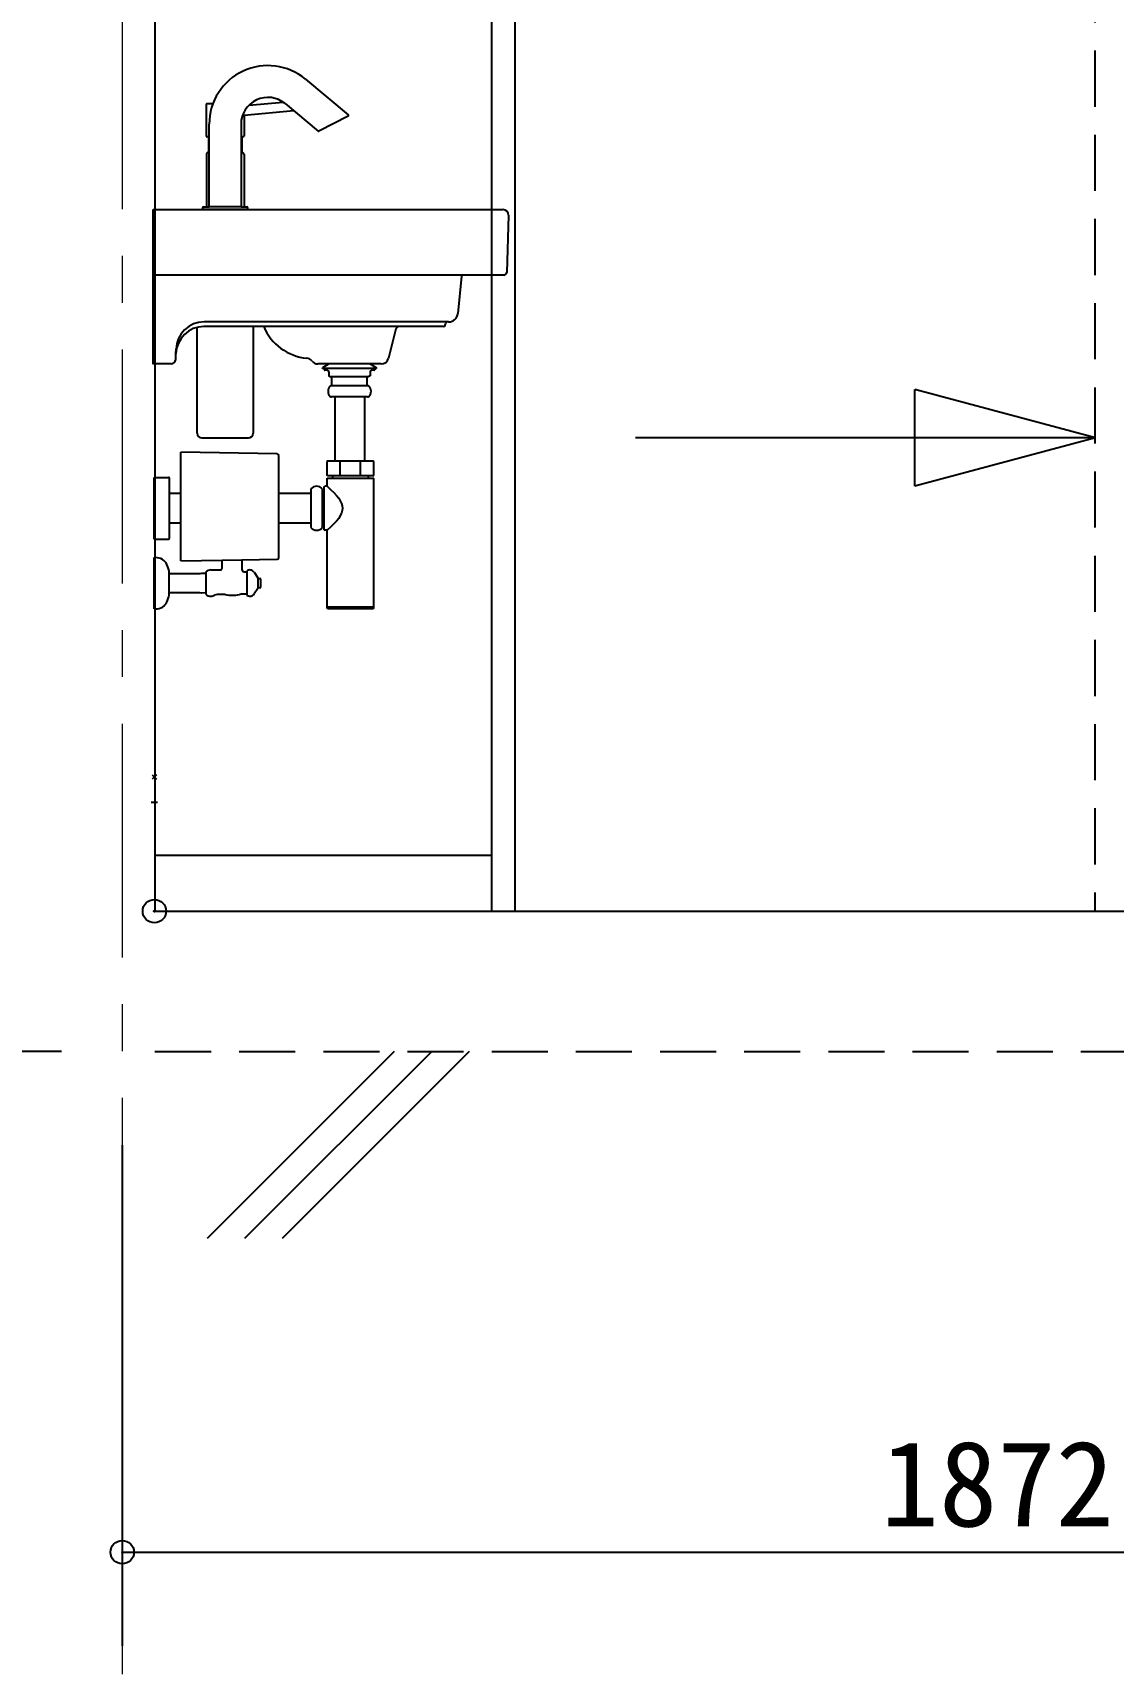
# Model space of a CAD drawing. Units: millimetres at full size, sheet at 1:50. Extents: x -10512 to 18330, y -7438 to 24497.
# Drawn here: x 2215 to 3370, y 2988 to 4743 of the extents above; entities that cross this region are included whole.
import ezdxf
from ezdxf.enums import TextEntityAlignment as Align

# ---------------------------------------------------------------- set-up
doc = ezdxf.new("R2010")
doc.units = ezdxf.units.MM
doc.header["$LTSCALE"] = 50
doc.header["$PDMODE"] = 32
doc.header["$PDSIZE"] = 25
doc.linetypes.add('CHAIN1', pattern=[8, 5, -1, 1, -1])
doc.linetypes.add('DASHED1', pattern=[1.8, 1.2, -0.6])
for name, color, linetype in [('0-0_0', 7, 'Continuous'), ('0-1_1', 7, 'Continuous'), ('0-2_2', 134, 'Continuous')]:
    doc.layers.add(name, color=color, linetype=linetype)
doc.layers.add('0-8_8', color=6, linetype='CHAIN1', lineweight=9)
doc.styles.add('ＭＳ ゴシック', font='')
doc.styles.get('ＭＳ ゴシック').set_extended_font_data('MS Gothic')

msp = doc.modelspace()

# ---------------------------------------------------------------- linework, layer by layer
at = {"layer": '0-0_0'}
for p, q in [((2345.55, 6254), (2345.55, 3804)), ((2705.55, 3804), (2705.55, 5829)), ((2730.55, 3804), (2730.55, 5804)), ((3351, 4310), (3157.82, 4361.76)), ((3157.82, 4258.24), (3157.82, 4361.76)), ((3351, 4310), (2859.35, 4310)), ((3351, 4310), (3157.82, 4258.24)), ((2345.55, 3864), (2705.55, 3864)), ((2345.55, 3804), (4147.55, 3804)), ((2245.55, 3654), (1747.04, 3654)), ((2601.17, 3654), (2401.17, 3454)), ((2641.4, 3654), (2441.4, 3454)), ((2681.63, 3654), (2481.63, 3454)), ((2310.55, 3554), (2310.55, 3018.72)), ((2310.55, 3118.72), (4182.55, 3118.72))]:
    msp.add_line(p, q, dxfattribs=at)
at = {"layer": '0-0_0', "linetype": 'DASHED1'}
for p, q in [((3350.55, 5804), (3350.55, 3804)), ((2345.55, 3654), (4624.42, 3654))]:
    msp.add_line(p, q, dxfattribs=at)
at = {"layer": '0-0_0'}
msp.add_point((2310.55, 3118.72), dxfattribs=at)
at = {"layer": '0-1_1'}
for p, q in [((2506.38, 4693.43), (2552.19, 4655.17)), ((2446.1, 4665.81), (2482.26, 4668.97)), ((2400.55, 4632.68), (2400.55, 4666.58)), ((2407.34, 4667.08), (2401.05, 4667.08)), ((2484.64, 4667.29), (2519.86, 4637.99)), ((2552.04, 4653.84), (2520.74, 4637.89)), ((2403.55, 4592), (2403.55, 4645.34)), ((2437.55, 4645.35), (2437.55, 4557)), ((2402.95, 4631.71), (2401.35, 4631.71)), ((2402.95, 4615.72), (2402.95, 4631.71)), ((2403.55, 4631.71), (2402.95, 4631.71)), ((2438.44, 4631.71), (2437.55, 4631.71)), ((2440.04, 4631.71), (2438.44, 4631.71)), ((2438.44, 4631.71), (2438.44, 4615.72)), ((2400.55, 4612.78), (2400.55, 4557)), ((2440.84, 4612.78), (2440.84, 4557)), ((2403.55, 4586), (2403.55, 4592)), ((2403.55, 4557), (2403.55, 4586)), ((2343.55, 4554), (2717.55, 4554)), ((2396.55, 4554), (2396.55, 4556.2)), ((2444.55, 4554), (2396.55, 4554)), ((2397.35, 4557), (2403.55, 4557)), ((2437.55, 4557), (2403.55, 4557)), ((2437.55, 4557), (2443.75, 4557)), ((2444.55, 4556.2), (2444.55, 4554)), ((2723.54, 4548), (2721.63, 4486.91)), ((2673.44, 4482.87), (2669.44, 4443)), ((2718.63, 4484), (2673.69, 4484)), ((2390.54, 4315), (2390.54, 4428.09)), ((2461.86, 4429), (2397.89, 4429)), ((2553.54, 4434), (2398.06, 4434)), ((2450.54, 4429), (2450.54, 4315)), ((2553.54, 4429), (2461.86, 4429)), ((2658.18, 4434), (2553.54, 4434)), ((2605.41, 4429), (2553.54, 4429)), ((2602.64, 4425.29), (2595.06, 4395.06)), ((2653.9, 4429), (2605.41, 4429)), ((2655.86, 4430.61), (2656.22, 4432.39)), ((2659.49, 4434), (2658.18, 4434)), ((2367.91, 4400), (2368.08, 4405)), ((2367.71, 4393.84), (2367.91, 4400)), ((2553.54, 4389), (2519.79, 4389)), ((2531.38, 4389), (2524.54, 4385)), ((2587.3, 4389), (2553.54, 4389)), ((2575.71, 4389), (2582.54, 4385)), ((2524.54, 4384), (2524.54, 4385)), ((2582.54, 4384), (2524.54, 4384)), ((2526.54, 4383.7), (2526.54, 4384)), ((2580.54, 4384), (2526.54, 4384)), ((2526.54, 4383.7), (2526.54, 4382.7)), ((2530.04, 4382.2), (2527.04, 4382.2)), ((2534.54, 4375.2), (2533.54, 4375.2)), ((2534.54, 4365.8), (2534.54, 4375.2)), ((2572.54, 4375.2), (2534.54, 4375.2)), ((2572.54, 4365.8), (2572.54, 4375.2)), ((2573.54, 4375.2), (2572.54, 4375.2)), ((2575.54, 4376.35), (2573.54, 4375.2)), ((2575.54, 4380.7), (2575.54, 4376.35)), ((2580.04, 4382.2), (2577.04, 4382.2)), ((2580.54, 4383.7), (2580.54, 4384)), ((2580.54, 4383.7), (2580.54, 4382.7)), ((2582.54, 4384), (2582.54, 4385)), ((2534.27, 4365.8), (2534.54, 4365.8)), ((2572.82, 4353.8), (2534.27, 4353.8)), ((2534.54, 4365.8), (2572.54, 4365.8)), ((2537.67, 4353.8), (2537.67, 4285.24)), ((2569.42, 4353.8), (2569.42, 4285.24)), ((2572.54, 4365.8), (2572.82, 4365.8)), ((2395.52, 4310), (2445.52, 4310)), ((2373.3, 4237.04), (2373.3, 4290.04)), ((2373.31, 4178.54), (2373.31, 4294.54)), ((2476.34, 4292.75), (2373.31, 4294.54)), ((2477.81, 4181.84), (2477.81, 4291.25)), ((2529.55, 4269.74), (2529.55, 4284.44)), ((2538.67, 4285.24), (2530.35, 4285.24)), ((2543.65, 4285.24), (2538.67, 4285.24)), ((2543.65, 4269.24), (2543.65, 4285.24)), ((2554.55, 4285.24), (2543.65, 4285.24)), ((2565.44, 4285.24), (2554.55, 4285.24)), ((2565.44, 4269.24), (2565.44, 4285.24)), ((2570.42, 4285.24), (2565.44, 4285.24)), ((2578.75, 4285.24), (2570.42, 4285.24)), ((2579.55, 4269.74), (2579.55, 4284.44)), ((2344.57, 4267.74), (2360.07, 4267.74)), ((2344.57, 4250.62), (2344.57, 4267.74)), ((2361.07, 4250.62), (2361.07, 4266.74)), ((2530.05, 4269.24), (2529.55, 4269.74)), ((2529.55, 4258.24), (2529.55, 4266.74)), ((2529.55, 4266.74), (2535.06, 4266.74)), ((2535.56, 4269.24), (2530.05, 4269.24)), ((2535.06, 4266.74), (2554.55, 4266.74)), ((2535.56, 4267.24), (2535.56, 4269.24)), ((2543.65, 4269.24), (2535.56, 4269.24)), ((2554.55, 4269.24), (2543.65, 4269.24)), ((2554.55, 4266.74), (2574.03, 4266.74)), ((2573.53, 4269.24), (2573.53, 4267.24)), ((2579.05, 4269.24), (2573.53, 4269.24)), ((2574.03, 4266.74), (2579.55, 4266.74)), ((2579.05, 4269.24), (2579.55, 4269.74)), ((2579.55, 4234.74), (2579.55, 4266.74)), ((2344.57, 4234.74), (2344.57, 4250.62)), ((2361.07, 4234.74), (2361.07, 4250.62)), ((2373.3, 4250.62), (2361.07, 4250.62)), ((2512.35, 4250.62), (2477.81, 4250.62)), ((2512.35, 4255.49), (2512.35, 4250.62)), ((2512.35, 4250.62), (2512.35, 4234.74)), ((2524.35, 4255.49), (2524.35, 4253.92)), ((2524.54, 4253.73), (2524.35, 4253.92)), ((2524.35, 4253.92), (2524.35, 4253.73)), ((2524.54, 4253.73), (2524.35, 4253.73)), ((2524.35, 4253.73), (2524.35, 4234.74)), ((2526.05, 4253.73), (2524.54, 4253.73)), ((2526.55, 4257.74), (2527.05, 4258.24)), ((2526.55, 4254.23), (2526.55, 4257.74)), ((2526.55, 4234.74), (2526.55, 4254.23)), ((2529.55, 4258.24), (2527.05, 4258.24)), ((2529.55, 4258.24), (2533.68, 4254.61)), ((2533.68, 4254.61), (2536.92, 4251.48)), ((2536.92, 4251.48), (2539.68, 4248.44)), ((2539.68, 4248.44), (2541.94, 4245.53)), ((2344.57, 4218.87), (2344.57, 4234.74)), ((2361.07, 4218.87), (2361.07, 4234.74)), ((2512.35, 4234.74), (2512.35, 4218.87)), ((2524.35, 4234.74), (2524.35, 4215.76)), ((2526.55, 4215.26), (2526.55, 4234.74)), ((2541.94, 4245.53), (2543.72, 4242.67)), ((2543.72, 4242.67), (2545, 4239.92)), ((2545, 4229.57), (2543.72, 4226.82)), ((2545, 4239.92), (2545.76, 4237.28)), ((2545.76, 4232.21), (2545, 4229.57)), ((2545.76, 4237.28), (2546.02, 4234.74)), ((2546.02, 4234.74), (2545.76, 4232.21)), ((2579.55, 4129.24), (2579.55, 4234.74)), ((2344.57, 4201.74), (2344.57, 4218.87)), ((2361.07, 4202.74), (2361.07, 4218.87)), ((2373.3, 4218.87), (2361.07, 4218.87)), ((2512.35, 4218.87), (2477.81, 4218.87)), ((2512.35, 4218.87), (2512.35, 4213.99)), ((2524.54, 4215.76), (2524.35, 4215.56)), ((2524.35, 4215.76), (2524.54, 4215.76)), ((2524.54, 4215.76), (2526.05, 4215.76)), ((2526.55, 4211.74), (2526.55, 4215.26)), ((2526.55, 4211.74), (2527.05, 4211.24)), ((2533.68, 4214.88), (2529.55, 4211.24)), ((2536.92, 4218.01), (2533.68, 4214.88)), ((2539.68, 4221.04), (2536.92, 4218.01)), ((2541.94, 4223.96), (2539.68, 4221.04)), ((2543.72, 4226.82), (2541.94, 4223.96)), ((2344.57, 4201.74), (2360.07, 4201.74)), ((2529.55, 4211.24), (2527.05, 4211.24)), ((2529.55, 4129.24), (2529.55, 4211.24)), ((2344.55, 4182.04), (2346.55, 4182.04)), ((2344.55, 4144.06), (2344.55, 4182.04)), ((2373.31, 4178.54), (2417.31, 4179.31)), ((2417.31, 4179.31), (2438.31, 4179.68)), ((2417.31, 4170.74), (2417.31, 4179.31)), ((2438.31, 4179.68), (2476.34, 4180.34)), ((2438.31, 4179.68), (2438.31, 4170.04)), ((2360.53, 4164.84), (2360.53, 4166.98)), ((2360.53, 4164.84), (2393.75, 4164.84)), ((2360.53, 4154.54), (2360.53, 4164.84)), ((2399.81, 4166.74), (2399.81, 4165.25)), ((2399.81, 4165.25), (2399.81, 4144.24)), ((2405.21, 4168.74), (2415.32, 4168.74)), ((2440.02, 4167.04), (2440.81, 4166.74)), ((2440.81, 4166.74), (2443.64, 4166.74)), ((2443.64, 4167.49), (2443.64, 4166.74)), ((2443.64, 4166.74), (2443.64, 4154.74)), ((2451.59, 4166.39), (2455.64, 4160.49)), ((2455.64, 4160.49), (2455.64, 4159.74)), ((2455.64, 4159.74), (2455.64, 4154.74)), ((2455.64, 4159.74), (2457.81, 4159.74)), ((2458.81, 4150.74), (2458.81, 4158.74)), ((2344.55, 4127.04), (2344.55, 4144.06)), ((2360.53, 4144.24), (2360.53, 4154.54)), ((2393.15, 4144.24), (2360.53, 4144.24)), ((2360.53, 4142.1), (2360.53, 4144.24)), ((2399.81, 4144.24), (2399.81, 4142.74)), ((2419.54, 4142.49), (2412.07, 4142.49)), ((2440.81, 4142.74), (2437.76, 4142.74)), ((2443.64, 4142.74), (2440.81, 4142.74)), ((2443.64, 4154.74), (2443.64, 4142.74)), ((2443.64, 4142.74), (2443.64, 4141.99)), ((2455.64, 4148.99), (2451.59, 4143.1)), ((2455.64, 4154.74), (2455.64, 4149.74)), ((2455.64, 4149.74), (2455.64, 4148.99)), ((2457.81, 4149.74), (2455.64, 4149.74)), ((2346.55, 4127.04), (2344.55, 4127.04)), ((2529.55, 4129.24), (2554.55, 4129.24)), ((2529.55, 4128.04), (2529.55, 4129.24)), ((2529.85, 4127.74), (2529.55, 4128.04)), ((2529.85, 4127.74), (2554.55, 4127.74)), ((2554.55, 4129.24), (2579.25, 4129.24)), ((2554.55, 4127.74), (2579.25, 4127.74)), ((2579.25, 4129.24), (2579.55, 4128.94)), ((2579.25, 4129.24), (2579.55, 4129.24)), ((2579.55, 4128.04), (2579.25, 4127.74)), ((2579.55, 4128.04), (2579.55, 4128.94))]:
    msp.add_line(p, q, dxfattribs=at)
for points in [[(2494.13, 4659.44), (2440.84, 4654.71), (2440.84, 4632.68)], [(2673.69, 4484), (2343.55, 4484), (2343.55, 4554)], [(2362.71, 4389), (2343.55, 4389), (2343.55, 4484)], [(2531.54, 4380.7), (2531.54, 4376.35), (2533.54, 4375.2)], [(2573.53, 4269.24), (2565.44, 4269.24), (2554.55, 4269.24)], [(2524.35, 4215.76), (2524.35, 4215.56), (2524.35, 4213.99)], [(2393.81, 4165.04), (2395.81, 4165.38), (2399.81, 4165.25)], [(2399.81, 4144.24), (2395.81, 4144.11), (2393.51, 4144.44)]]:
    msp.add_lwpolyline(points, dxfattribs=at)
for centre, radius, start, end in [((2466.21, 4645.34), 62.66, 50.1293, 180), ((2466.21, 4645.34), 28.66, 49.98466, 179.97943), ((2401.05, 4666.58), 0.5, 90, 180), ((2551.68, 4654.55), 0.8, 297, 50.12929), ((2401.55, 4632.68), 1, 180, 253.39845), ((2439.84, 4632.68), 1, 286.60155, 0), ((2520.37, 4638.6), 0.8, 230.24278, 297), ((2403.05, 4612.78), 2.5, 101.53696, 180), ((2401.35, 4632.01), 0.3, 253.39845, 270), ((2402.45, 4615.72), 0.5, 281.53696, 0), ((2438.94, 4615.72), 0.5, 180, 258.46304), ((2438.34, 4612.78), 2.5, 0, 78.46304), ((2440.04, 4632.01), 0.3, 270, 286.60155), ((2397.35, 4556.2), 0.8, 90, 180), ((2443.75, 4556.2), 0.8, 0, 90), ((2717.54, 4548), 6, 0, 89.95857), ((2678.41, 4482.37), 5, 161.01372, 174.27799), ((2718.63, 4487), 3, 270, 358.20992), ((2659.49, 4444), 10, 270, 354.27799), ((2397.89, 4399), 30, 90, 178.10109), ((2398.06, 4404), 30, 90, 178.10109), ((2512.7, 4450), 55, 202.44189, 264.90569), ((2608.46, 4423.83), 6, 120.5362, 165.9323), ((2653.9, 4431), 2, 270, 348.69003), ((2658.18, 4432), 2, 90, 168.69003), ((2362.71, 4394), 5, 270, 358.10109), ((2507.1, 4387.25), 8, 37.5673, 84.90569), ((2519.79, 4397), 8, 217.5673, 270), ((2587.3, 4397), 8, 270, 345.9323), ((2527.04, 4382.7), 0.5, 180, 270), ((2530.04, 4380.7), 1.5, 0, 90), ((2577.04, 4380.7), 1.5, 90, 180), ((2580.04, 4382.7), 0.5, 270, 0), ((2580.04, 4382.7), 0.5, 270, 0), ((2538.04, 4359.8), 7.5, 133.34176, 226.65824), ((2534.27, 4363.8), 2, 90, 133.34176), ((2534.27, 4355.8), 2, 226.65824, 270), ((2572.82, 4363.8), 2, 46.65824, 90), ((2572.82, 4355.8), 2, 270, 313.34176), ((2569.04, 4359.8), 7.5, 313.34176, 46.65824), ((2395.52, 4315), 5, 180, 270), ((2445.52, 4315), 5, 270, 0), ((2476.31, 4291.25), 1.5, 359.99989, 88.99989), ((2530.35, 4284.44), 0.8, 90, 180), ((2578.75, 4284.44), 0.8, 0, 90), ((2360.07, 4266.74), 1, 0, 90), ((2535.06, 4267.24), 0.5, 270, 0), ((2574.03, 4267.24), 0.5, 180, 270), ((2518.35, 4250.2), 8, 41.40962, 138.59038), ((2526.05, 4254.23), 0.5, 270, 0), ((2518.35, 4219.29), 8, 221.40962, 318.59038), ((2526.05, 4215.26), 0.5, 0, 90), ((2360.07, 4202.74), 1, 270, 0), ((2346.55, 4169.04), 13, 25.68975, 90), ((2476.31, 4181.84), 1.5, 271, 0), ((2335.73, 4163.84), 25, 7.21634, 25.68976), ((2405.21, 4160.44), 8.3, 90.00001, 130.6207), ((2415.31, 4170.74), 2, 270.22555, 0.09942), ((2441.34, 4169.78), 3.04, 175.00256, 244.2517), ((2447.11, 4163.31), 5.44, 34.5, 129.63358), ((2457.81, 4158.74), 1, 359.99999, 89.99999), ((2335.73, 4145.24), 25, 334.31022, 352.78364), ((2405.21, 4149.04), 8.3, 229.37929, 269.99999), ((2405.21, 4149.04), 8.3, 270.00001, 298.64313), ((2412.07, 4136.49), 6, 90, 118.64313), ((2419.54, 4136.49), 6, 79.63949, 90), ((2427.81, 4181.74), 40, 259.63949, 281.47834), ((2437.76, 4132.74), 10, 90, 101.47834), ((2447.11, 4146.18), 5.44, 230.36642, 325.5), ((2457.81, 4150.74), 1, 270.00001, 0.00001), ((2346.55, 4140.04), 13, 270, 334.31025)]:
    msp.add_arc(centre, radius, start, end, dxfattribs=at)
at = {"layer": '0-2_2'}
for p, q in [((2342.52, 3949.69), (2347.24, 3944.98)), ((2347.24, 3949.69), (2342.52, 3944.98)), ((2341.55, 3920.66), (2348.21, 3920.66)), ((2345.21, 3923.99), (2345.21, 3917.33))]:
    msp.add_line(p, q, dxfattribs=at)
msp.add_circle((2344.88, 3804), 0.667, dxfattribs=at)
msp.add_point((2344.88, 3804), dxfattribs=at)
at = {"layer": '0-8_8'}
msp.add_line((2310.55, 6404.42), (2310.55, 2988.31), dxfattribs=at)

# ---------------------------------------------------------------- texts
at = {"layer": '0-0_0', "style": 'ＭＳ ゴシック'}
msp.add_text('1872', height=91.64, dxfattribs=at).set_placement((3121.55, 3118.72), align=Align.BOTTOM_LEFT)

doc.saveas('drawing.dxf')
